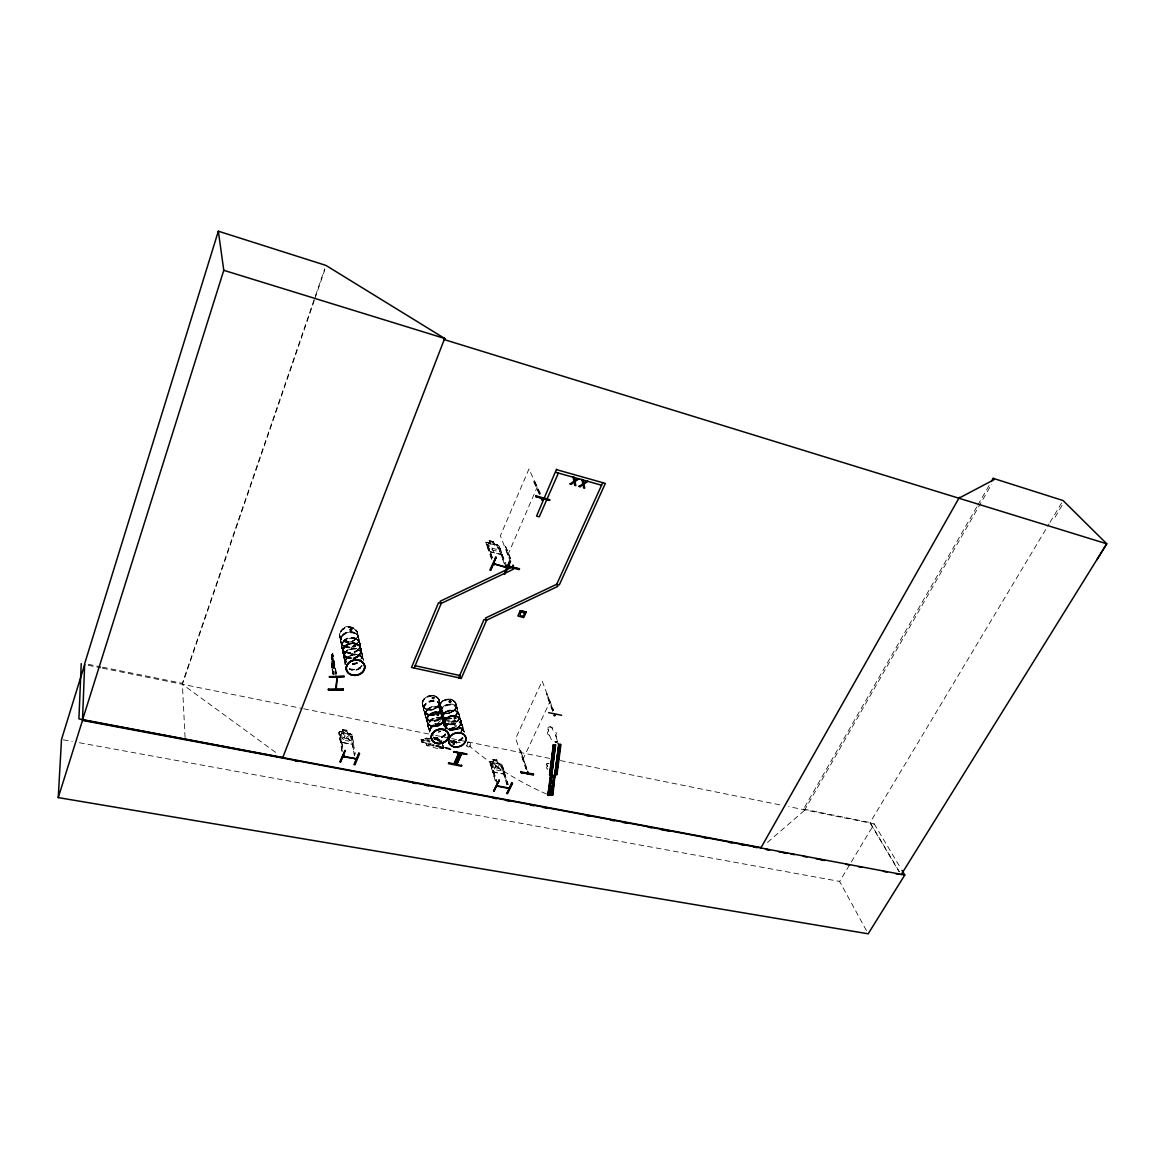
<?xml version="1.0" encoding="UTF-8"?>
<svg xmlns="http://www.w3.org/2000/svg" width="1165" height="1165" viewBox="0 0 1165 1165"><rect width="100%" height="100%" fill="white"/><g stroke="black" fill="none" stroke-linecap="round" stroke-linejoin="round"><path stroke-width="0.75" stroke-dasharray="5 3.75" d="M462.738 728.46L462.753 726.334L460.656 722.839M450.84 742.28L452.515 742.688L451.234 742.425M459.534 717.582L459.563 715.383L457.481 711.902M445.613 724.95L445.627 722.824M442.278 717.261C443.195 723.276 439.729 709.849 441.637 715.659M429.637 730.703L429.637 730.775A8.985 7.121 -15.6 0 1 438.084 723.509A8.985 7.121 -15.6 0 1 447.171 728.635L443.545 724.295M362.373 656.638L362.228 654.657L363.334 659.681A9.276 7.602 -11.4 0 0 352.442 654.293A9.276 7.602 -11.4 0 0 345.219 663.788L344.228 658.851M425.181 713.723L425.895 717.655M343.864 655.997L344.01 657.89L342.059 648.017M334.428 667.894L331.748 654.614L332.127 661.341M331.909 654.614L331.472 658.575L334.166 671.681M332.112 656.783L331.952 659.172L331.777 658.298M332.608 658.283C329.608 684.044 334.384 639.905 332.229 657.206M333.234 666.875L333.496 663.147M333.35 672.948L333.962 674.418L334.18 661.138L333.772 674.375L331.879 665.958M332.87 674.186L331.705 666.424L333.772 674.753M332.447 656.74L333.044 655.647L332.447 656.74L336.539 678.307M332.214 666.424L331.617 667.516M442.584 713.927L442.584 711.844A8.854 7.077 -15.4 0 0 428.341 708.975L428.982 708.305L428.341 709.106M558.588 745.396L555.69 734.955A4.558 2.636 6.9 0 0 553.229 730.819L552.166 727.95A2.272 1.311 6.9 0 0 549.487 726.742A2.272 1.311 6.9 0 0 547.754 728.169L548.773 731.256L547.71 727.819M549.385 735.494L549.414 735.261A4.558 2.636 6.9 0 1 548.802 731.023M548.977 763.599A1.5 0.888 6.9 0 0 546.705 764.356L547.39 766.308A3.014 1.791 6.9 0 0 547.798 769.206A3.014 1.791 6.9 0 1 547.375 766.468L546.676 764.124M552.166 727.95L552.137 728.183A2.272 1.311 6.9 0 0 549.458 726.975A2.272 1.311 6.9 0 0 547.725 728.402M555.69 734.955L558.559 745.629M555.588 742.644C556.855 741.202 555.953 742.95 555.807 742.207M555.996 742.265C556.302 739.615 556.419 744.217 555.647 741.945M452.282 741.828L451.044 741.581L452.53 742.586M339.379 634.634C347.519 612.237 371.912 642.862 345.685 642.119M340.413 639.745L340.966 637.532L340.53 639.512M429.637 730.804L430.133 728.926L429.55 730.965M341.563 645.497L342.146 643.269M344.185 646.881L342.845 653.084L346.864 657.817M342.67 651.031L343.282 648.934M345.947 641.245L346.704 640.998M347.053 640.91L346.311 641.158M351.248 630.119L349.85 629.027M343.733 656.303L344.316 654.06M351.655 628.823L351.218 630.134M345.51 659.987L345.088 664.312A9.437 7.733 -11.4 0 1 352.485 654.526A9.437 7.733 -11.4 0 1 363.509 659.943M504.168 771.536L503.702 774.084L494.135 772.22L492.096 769.177M350.039 657.613L349.238 657.147L350.33 657.861M350.01 657.366L349.107 657.875M353.476 645.643L354.189 646.298M355.034 645.192L354.699 644.653M357.276 636.571L357.742 634.576M355.645 646.109L355.019 644.769M358.325 641.973L358.907 639.774M359.563 647.711L360 643.444L360.029 645.847A9.145 7.543 -11.1 0 1 345.903 652.575A9.145 7.543 -11.1 0 1 346.952 639.396A9.145 7.543 -11.1 0 1 360.029 645.905M360.815 652.939L361.281 650.696M362.344 654.191L361.907 658.502A9.233 7.587 -11.3 0 0 357.626 649.779A9.233 7.587 -11.3 0 0 346.049 652.444A9.233 7.587 -11.3 0 0 346.34 662.244M362.009 658.298L362.49 656.274M422.181 702.859C423.274 694.762 437.064 692.374 439.496 700.748A8.665 6.961 -15.3 0 1 427.934 709.689L424.235 708M423.55 708.043L424.133 706.034M425.094 713.912L425.662 711.888M428.137 708.48L428.866 708.917M427.133 717.422L426.667 721.499M429.259 708.99L428.851 708.364M432.259 697.893L433.147 698.665M426.565 719.591L428.108 715.659M433.555 698.563L433.22 697.034L434.414 697.398M434.414 697.602C434.501 700.995 429.769 697.253 433.278 697.107M332.404 657.409L332.709 656.288M427.977 724.921L428.56 722.897M459.549 717.465L459.039 719.286M433.351 725.678L432.929 726.072M436.409 714.655L437.88 713.519M433.715 725.751L432.943 726.217M437.006 714.043L437.283 715.237M439.671 704.563L439.889 710.024L444.782 713.257M438.288 715.106L438.666 714.524M439.016 714.888L438.695 713.796L437.341 713.883M440.457 709.936C442.496 708.786 438.914 701.024 440.618 705.539L439.249 700.675A8.606 6.917 -15.3 0 0 425.429 697.733A8.65 6.946 -15.3 0 0 427.89 709.514A8.65 6.946 -15.3 0 0 439.292 700.689A8.65 6.946 -15.3 0 0 425.414 697.733A8.606 6.917 -15.3 0 0 427.904 709.47A8.606 6.917 -15.3 0 0 439.249 700.675M440.53 709.805L441.04 707.927M440.574 711.597L441.156 709.587M442.074 715.791L442.656 713.781M442.19 717.451L442.773 715.441M445.365 711.975A8.665 6.903 -16.2 0 0 447.739 723.727A8.665 6.903 -16.2 0 0 459.199 714.888L459.199 714.888A8.665 6.903 -16.2 0 0 445.365 711.975L445.117 711.83M445.336 712.834L445.846 711.815M443.603 720.917L444.04 717.159L442.569 722.941M448.947 701.213L448.918 702.116M449.763 701.942L449.705 700.718M443.734 723.115C444.447 716.897 452.311 713.723 457.597 716.548M449.457 701.228L450.87 701.213L450.243 702.204M451.321 701.447L449.661 702.451M445.103 726.785L445.7 724.761M450.506 729.392L449.719 728.649L449.515 729.538M455.85 708L455.675 702.553L456.331 704.301M450.156 729.377L450.447 729.159M456.098 717.8L455.879 718.587M457.35 713.431L457.19 707.752M456.214 718.15L454.117 719.154L454.219 717.392M461.165 722.562L460.685 724.659L461.107 720.698M462.228 730.251L462.825 728.271M501.503 552.356L500.994 554.54L490.494 551.875L488.222 549.123L490.582 551.817L500.906 554.292M185.06 737.474L182.352 683.316L324.715 268.838M314.273 300.512L182.395 684.306L278.391 754.41M314.856 298.793L324.918 269.537M342.029 751.527L339.044 733.935L340.253 734.183L342.772 747.93M342.175 751.134L338.811 732.319L340.093 731.518L343.034 732.232M342.627 748.323L340.253 734.183M342.583 729.436L346.952 730.295L342.583 729.436L343.194 732.348M342.059 742.44L340.195 739.455L342.102 742.498L352.442 744.464L353.286 742.003M352.019 734.78L347.461 732.974L346.952 730.295M350.781 736.673L352.15 736.528L350.781 736.673L354.422 755.561M353.432 742.047L351.888 734.795L350.199 733.732M491.805 558.88L485.936 542.57L488.368 549.152M489.111 540.691L493.581 541.696L494.47 544.04L496.873 545.438L498.562 549.88L497.062 551.22L492.897 550.157L489.955 547.681L488.295 543.24L490.217 543.021L489.111 540.691L490.043 542.905M490.523 543.807L494.659 544.871L496.334 549.312L492.183 548.249M493.581 541.696L489.285 540.808M494.411 544.186L493.465 541.725M493.814 552.53L489.344 540.662M501.664 552.399L499.071 546.006L497.339 544.783L487.014 542.133M454.598 741.639L453.899 744.144M499.159 546.152L497.339 544.783M450.972 749.255L427.963 744.639L426.186 743.008L421.803 742.221M491.601 559.302L486.329 544.113L487.553 544.434L492.431 557.554M492.242 557.991L487.553 544.434M426.026 743.197L426.463 744.945C429.361 745.877 445.787 752.969 442.86 745.105M507.824 554.948L537.182 487.159M426.463 744.945L428.225 746.197M450.797 749.634L433.293 745.731M504.401 564.093L498.329 547.273L499.552 547.594L504.998 562.782M437.53 740.401L441.885 741.989L443.486 748.294M539.279 494.178L533.41 481.087L533.919 479.922L541.011 494.776M510.736 558.952C505.1 543.167 502.508 542.031 509.629 558.501M539.759 494.31L533.89 481.218L534.4 480.053M505.333 547.463L505.828 546.341M453.287 740.882L456.331 741.828L456.68 743.081L453.505 742.44L453.287 740.882L456.462 741.523L456.68 743.081M453.505 742.44L456.811 742.775M454 744.348L455.078 741.93M456.432 742.615L460.204 742.629M489.868 762.143L492.183 769.308L494.251 772.031L503.63 773.866M493.625 761.997L490.873 761.459L502.057 764.415L497.673 762.798M495.285 781.045L490.29 763.745L491.397 763.963L496.581 780.885M492.868 759.245L496.902 760.046L492.868 759.245L493.785 762.114M497.455 784.642L491.397 763.963M506.935 784.875L501.27 765.915L502.377 766.133L508.057 785.094M504.256 771.681L501.94 764.429M522.794 759.711L549.953 701.694M552.749 711.451L546.414 694.5L546.88 693.495L553.666 710.534M526.784 768.114L520.42 750.304L526.318 769.089M552.559 709.849L546.836 694.588L547.317 693.597M520.391 751.352L520.842 750.391M340.894 637.677L342 635.77M342.044 643.429L343.151 641.507M352.005 630.076L351.801 628.619M346.952 641.158L345.626 641.303M361.179 648.89C358.893 640.109 345.19 642.163 343.224 648.73M344.214 654.22L345.335 652.284M345.408 660.147L346.544 658.196M355.485 646.4L355.471 645.162M357.306 643.721L358.412 641.813M350.33 657.599L349.223 658.109L349.675 657.075M358.543 649.473L359.665 647.565M360.8 652.72L358.136 656.448M767.473 842.426L804.316 810.563L803.515 809.107L976.925 506.688M977.828 505.1L989.566 484.625M804.316 810.563L991.604 484.232M1055.053 517.26L1063.339 503.265M432.448 697.82L433.497 697.325M899.336 871.653L870.109 822.563L1049.082 523.871M1050.014 522.313L1063.062 500.542M866.454 930.631L839.63 881.424L874.201 823.873L788.661 806.617M428.589 708.538L428.269 708.524A8.708 6.961 -15.4 0 1 442.219 711.349L442.249 711.378M429.171 708.888L427.861 708.917M427.118 717.684C429.637 712.252 437.487 710.301 442.176 714.101M439.656 704.534L442.278 701.286A8.606 6.888 -16.1 0 1 456.112 704.213A8.606 6.888 -16.1 0 1 444.739 712.995A8.606 6.888 -16.1 0 1 442.365 701.286A8.563 6.859 -16.1 0 1 456.083 704.228L457.525 709.092A8.621 6.888 -16.1 0 1 446.108 717.858A8.621 6.888 -16.1 0 1 443.734 706.15A8.621 6.888 -16.1 0 1 457.51 709.063L455.777 706.077M438.433 714.975L438.404 713.796M432.623 725.154L433.759 725.431M448.889 701.286L450.884 700.587M450.709 701.621L449.719 700.806M443.603 720.946C440.953 726.246 433.234 728.78 428.56 724.514M454.787 709.762L455.879 708.043M454.146 717.596L454.816 718.878M455.748 718.281L454.743 719.125M449.807 729.057L450.535 728.547M460.641 724.455L458.049 727.95L451.671 730.222M466.568 745.498C469.801 750.697 473.587 740.955 467.456 742.76M556.579 742.425L555.676 742.469L556.593 742.382M351.408 630.017L351.116 628.794M344.257 647.114L347.854 644.201L355.005 643.357M353.446 645.323L354.393 644.624M353.578 645.468L354.582 645.119M353.344 645.978L354.728 646.444L355.136 645.133M355.383 646.269L353.84 646.968L352.98 646.022M359.723 654.614L353.811 658.283A9.189 7.558 -11.2 0 0 359.767 646.386A9.189 7.558 -11.2 0 0 344.84 646.517A9.189 7.558 -11.2 0 0 349.078 658.225A9.16 7.543 -11.2 0 1 344.855 646.531A9.16 7.543 -11.2 0 1 359.752 646.386A9.16 7.543 -11.2 0 1 353.781 658.196L356.097 657.468M441.885 710.024L442.569 711.771A8.854 7.077 -15.4 0 1 430.788 720.684A8.854 7.077 -15.4 0 1 428.269 708.669L428.356 708.466A8.708 6.961 -15.4 0 0 430.744 720.232A8.708 6.961 -15.4 0 0 442.219 711.349L440.865 706.427L440.938 708.233M428.094 715.659L433.817 712.15L438.448 712.296M449.53 700.82L450.04 702.233M438.215 714.844L438.404 714.145M438.754 715.033L437.938 715.528M445.889 712.776L444.87 712.674M454.816 709.776L451.365 712.456L446.967 713.49M442.598 722.955L436.89 726.45L430.264 725.606M455.34 718.383L455.661 717.509L454.044 717.422M459.563 726.217L456.112 729.13M470.442 743.328L469.684 746.707M490.014 762.201L490.916 761.342M342.51 629.144L344.505 627.906M356.155 657.715L358.165 656.478M433.744 698.243L432.608 698.388M442.249 701.257L446.326 699.335L450.797 699.248M438.331 715.077L437.589 715.15M445.19 711.815L444.841 712.805M454.554 717.611L454.263 718.688M340.122 731.737L338.971 732.377L340.297 739.6M485.922 542.613L490.159 543.152M485.863 542.744L487.116 542.22M445.452 712.543A8.81 7.019 -16.2 0 1 459.52 715.499A8.81 7.019 -16.2 0 1 447.87 724.47A8.81 7.019 -16.2 0 1 445.452 712.543L445.511 712.354A8.81 7.019 -16.2 0 1 459.432 715.193A8.81 7.019 -16.2 0 1 447.797 724.179A8.81 7.019 -16.2 0 1 445.379 712.237M455.195 718.587L454.263 718.601M436.831 726.188L439.016 725.416M453.884 729.683L456.054 728.926M433.001 697.063L432.666 698.316M433.715 698.767L431.967 698.17M351.393 630.352L349.646 629.959M350.374 628.692L351.364 628.692M350.461 630.032L351.684 629.304M444.215 721.048L448.86 716.723L455.573 715.893M435.928 746.226L438.957 745.556M430.904 743.984C426.871 746.241 426.303 741.901 431.108 742.95M432.972 725.897L432.302 725.533L433.132 725.314M449.981 729.144L450.185 729.086A8.796 6.961 -16.3 0 1 458.646 726.931A8.796 6.961 -16.3 0 1 464.136 731.838L462.68 726.742M453.869 729.669L449.384 729.771A8.694 6.903 -16.2 0 0 460.99 722.635A8.694 6.903 -16.2 0 0 451.044 716.067A8.694 6.903 -16.2 0 0 444.681 726.552A8.694 6.903 -16.2 0 1 451.772 715.878A8.694 6.903 -16.2 0 1 460.714 723.829A8.694 6.903 -16.2 0 1 447.491 729.013M354.175 646.386L355.165 645.628M346.34 640.43L345.51 641.26M466.845 746.139L467.602 742.76M439.627 748.381L443.705 748.265M331.865 666.045L331.938 663.73L333.263 674.768M451.671 730.178L449.442 730.033A8.752 6.946 -16.2 0 0 461.092 722.839A8.752 6.946 -16.2 0 0 451.088 716.227A8.752 6.946 -16.2 0 0 444.681 726.771M432.798 725.591L432.361 725.81A8.723 6.946 -15.5 0 1 429.769 714.029A8.723 6.946 -15.5 0 1 443.734 716.956A8.796 7.005 -15.5 0 1 432.259 726.013A8.796 7.005 -15.5 0 1 429.769 714.116A8.796 7.005 -15.5 0 1 443.836 717.072A8.723 6.946 -15.5 0 1 432.244 725.824M444.768 713.286L446.967 713.461M454.889 717.232L455.923 717.378M444.608 720.64L445.292 722.329L442.496 712.31A8.723 6.961 -15.4 0 0 428.531 709.398L428.137 709.252M348.029 642.323L341.724 640.153L339.423 634.663M354.189 646.837L353.097 646.298M349.165 626.857L355.471 629.1M350.84 628.518L351.612 628.459M63.289 739.804L72.23 741.435M79.395 742.746L839.63 881.424M342.146 742.367L352.325 744.348M340.034 731.635L350.257 733.615M338.884 734.329L340.093 734.562M490.115 764.109L491.237 764.327M501.096 766.279L502.217 766.497M430.147 741.421L426.638 739.95L429.506 741.348M421.235 739.76L425.502 740.62M433.977 744.566L427.613 743.299L426.972 740.78L429.739 742.251M436.627 745.702L450.768 748.513M434.705 745.731L450.593 748.891M434.705 738.421L441.739 739.833M450.84 741.989L452.078 742.236M434.545 738.799L441.564 740.212M431.385 738.45L441.928 740.561M434.734 739.527L441.768 740.94M429.521 738.756L426.215 738.013L424.861 738.668L425.327 740.503L421.118 739.527L429.798 740.081M429.463 738.872L425.021 738.741L426.608 744.93M454.335 743.911L452.908 743.62L453.156 744.537M452.763 743.925L454.19 744.217M88.249 664.312L100.671 666.817M102.447 667.181L182.352 683.316M803.515 809.107L870.109 822.563M88.205 665.302L100.656 667.807M102.433 668.171L301.866 708.407M303.657 708.771L433.817 735.028M435.608 735.392L449.865 738.275M451.656 738.625L465.913 741.508M467.704 741.872L549.72 758.415M560.423 760.57L781.526 805.19M494.295 544.215L497.28 544.914M486.14 544.55L487.363 544.871M498.139 547.696L499.363 548.016M449.894 729.363L449.661 728.795M455.107 717.261L455.719 718.179M438.375 712.077L442.103 713.868L444.113 717.407M437.967 713.694L438.797 713.825M455.5 715.645L459.272 717.655M450.797 699.291L455.661 702.524M433.89 695.694L435.885 696.379M349.005 658.312L344.986 656.361L342.801 652.851M354.99 643.4L357.189 644.129M437.53 740.489L441.826 742.105M437.312 746.372L437.501 745.658M497.615 762.755L499.916 764.036L501.474 768.987L500.105 770.735L496.305 769.992L493.611 767.458L492.096 762.478L493.844 761.997L493.028 759.362M347.33 733.033L349.689 734.358L350.665 739.396L348.874 741.144L344.767 740.343L342.146 737.736L341.214 732.683L343.238 732.232L342.743 729.552M426.594 721.266L430.322 725.868M425.662 713.344L427.366 714.451M441.899 718.281L443.588 719.388M444.229 722.722L445.947 723.829M460.816 727.834L462.549 728.955M343.952 651.148L345.816 652.371L343.952 651.162M442.613 716.854L444.316 717.96M438.885 707.33L440.603 708.466M359.519 655.225L362.796 658.094M459.083 721.834L460.801 722.955M342.787 645.395L344.636 646.604A9.233 7.645 -11 0 0 358.849 639.847A9.233 7.645 -11 0 0 345.626 633.221A9.233 7.645 -11 0 0 344.578 646.575M437.268 701.505L438.987 702.626M358.252 649.342L360.131 650.565M449.107 702.335L450.957 702.306L450.855 701.097M455.923 710.898L457.627 712.019M355.951 638.595L357.801 639.833M454.234 705.087L457.161 707.708M354.699 632.872L356.563 634.11M344.738 660.38L346.253 662.084A9.378 7.704 -11.3 0 1 345.859 652.036A9.378 7.704 -11.3 0 1 357.626 649.327A9.378 7.704 -11.3 0 1 361.966 658.356M341.418 643.794L342.903 645.483M342.568 649.546L344.054 651.25M358.98 645.133L361.296 650.9M445.147 726.683A8.941 7.107 -15.5 0 0 441.331 718.324A8.941 7.107 -15.5 0 0 430.147 720.975A8.941 7.107 -15.5 0 0 430.103 730.251L428.079 726.945M428.822 728.766L430.06 730.237M360.014 650.478L362.33 654.148M357.684 639.731L359.985 643.386M357.67 639.745L358.995 641.332M428.633 724.717L427.366 723.261M424.38 711.83L425.764 713.431M356.446 634.022L357.946 635.74M425.909 717.698L427.307 719.315M422.225 702.888L424.206 707.985M442.977 721.222L444.36 722.824M442.744 716.97L440.676 713.592L440.661 711.291M443.486 719.3L445.613 722.737M440.632 708.495L441.855 709.98M440.457 708.349L442.54 711.771A8.854 7.077 -15.4 0 0 428.269 708.669M462.388 728.839L464.471 732.275M438.856 702.51L440.239 704.141M443.181 721.368L442.627 719.868M459.214 717.436L461.165 720.931L460.437 718.936M459.287 717.669L460.495 719.14M446.355 726.771L446.952 728.343A8.839 7.019 -15.6 0 0 437.996 723.276A8.839 7.019 -15.6 0 0 429.637 730.557M424.57 711.975L423.667 710.053M426.099 717.844L425.21 715.922M362.621 657.977L363.626 660.045M458.631 713.344L459.228 714.917L457.787 709.951L457.845 711.742M461.821 724.266L462.418 725.853L459.491 715.805M874.201 823.873L901.069 868.828M870.823 824.223L899.176 871.886M463.524 730.193L464.165 731.868M333.19 672.948L333.758 674.186M549.414 735.261L552.749 742.891M539.803 492.999L528.983 468.927L500.382 535.769L509.76 559.943M344.957 660.613L343.748 656.346M341.622 644.012L340.398 639.789M341.738 647.609L342.787 649.779M361.281 651.934L362.038 653.783L359.898 643.91M349.544 629.697L351.116 630.629L352.092 629.115M357.699 635.478L358.791 640.109A9.102 7.529 -11 0 1 344.724 646.808A9.102 7.529 -11 0 1 345.757 633.658A9.102 7.529 -11 0 1 358.776 640.168L358.616 638.158L359.708 643.036L358.937 641.201M340.85 642.177L341.855 647.085M422.327 704.752L423.012 706.471M436.496 714.829L437.982 715.689L438.87 713.999M442.962 721.179L442.205 717.509M444.491 726.742L443.763 724.747M423.958 710.417L425.283 715.441L425.196 713.606M425.487 716.286L428.152 726.392M505.362 546.225L510.255 558.821M499.028 546.137L505.814 563.976M498.329 547.273L504.591 563.671M492.882 541.929L493.174 542.715L490.232 541.244M553.229 710.446L542.206 681.044L515.687 738.421L525.896 769.002M358.427 637.284L357.364 632.522M440.603 705.509A8.665 6.946 -15.3 0 1 429.186 714.349A8.665 6.946 -15.3 0 1 426.71 702.568A8.665 6.946 -15.3 0 1 440.603 705.509L440.632 705.539M520.42 750.304L526.886 769.643M428.414 727.368L429.725 732.406M501.882 764.546L508.231 784.715M501.27 765.915L507.11 784.511M496.902 760.046L497.572 762.857M490.29 763.745L495.46 780.667M446.952 728.314L445.554 723.276M439.409 708.16L440.749 713.111M442.598 719.868L445.379 729.873M441.943 742.076L443.647 748.381M422.487 704.621L423.725 709.514M432.929 745.367L433.132 746.124M421.861 742.28L421.118 739.527L421.745 742.338M342.991 652.575L343.151 653.419M339.729 636.556L340.704 641.332L340.544 639.367M351.83 734.911L355.31 754.075M350.942 736.28L354.582 755.182M336.525 673.88L332.68 654.148L336.437 674.986M332.535 655.647L336.001 673.88M346.82 730.353L347.286 733.149M331.748 654.614L332.243 657.424M442.511 712.266L442.511 712.296A8.723 6.961 -15.4 0 1 431.006 721.222A8.723 6.961 -15.4 0 1 428.531 709.398M428.137 726.392L428.065 724.615L428.065 726.858M342.714 651.06L342.874 653.07M341.695 645.119L341.724 647.565M361.106 648.657L361.267 650.667M333.627 661.152L333.627 668.972L332.142 661.123M423.652 707.752L423.652 709.966M443.821 724.994L443.676 722.882M439.496 700.718C440.341 706.776 433.351 711.029 427.919 709.776A8.665 6.961 -15.3 0 1 425.443 697.879A8.665 6.961 -15.3 0 1 439.351 700.849M546.516 794.02A348.102 326.783 -31.5 0 1 470.019 746.576M456.083 704.228A8.563 6.859 -16.1 0 1 444.753 712.98A8.563 6.859 -16.1 0 1 442.394 701.315M444.593 726.159A8.665 6.888 -16.2 0 1 452.413 715.456A8.665 6.888 -16.2 0 1 460.073 724.688A8.665 6.888 -16.2 0 1 445.773 727.586M444.826 727.047A8.679 6.903 -16.2 0 1 451.19 716.591A8.679 6.903 -16.2 0 1 461.122 723.145A8.679 6.903 -16.2 0 1 449.617 730.207M445.86 726.829A8.898 7.048 -16.3 0 1 458.195 721.747A8.898 7.048 -16.3 0 1 461.18 731.94M445.583 729.057A8.752 6.946 -16.3 0 1 457.204 721.936A8.752 6.946 -16.3 0 1 461.165 732.232M445.773 726.523A8.883 7.048 -16.3 0 1 458.107 721.441A8.883 7.048 -16.3 0 1 461.092 731.635M445.307 728.038A8.752 6.932 -16.3 0 1 456.913 720.931A8.752 6.932 -16.3 0 1 460.874 731.227M462.913 738.26A8.796 6.961 -16.3 0 1 450.84 741.144M450.374 729.974A8.796 6.961 -16.3 0 1 463.787 731.154M462.913 737.955A8.941 7.063 -16.3 0 1 450.651 740.882M450.185 729.552A8.941 7.063 -16.3 0 1 463.801 730.746M462.825 737.649A8.941 7.063 -16.3 0 1 450.564 740.576M450.098 729.246A8.941 7.063 -16.3 0 1 458.806 727.164A8.941 7.063 -16.3 0 1 464.369 732.159M462.607 737.241A8.796 6.961 -16.3 0 1 452.544 740.78M442.54 711.961A8.854 7.077 -15.4 0 1 430.861 720.989A8.854 7.077 -15.4 0 1 428.341 708.975M445.714 734.78A8.854 7.019 -15.6 0 1 433.569 737.663M429.9 731.576A8.854 7.019 -15.6 0 1 438.273 724.281A8.854 7.019 -15.6 0 1 447.214 729.334M445.729 734.474A8.985 7.121 -15.6 0 1 433.395 737.416M429.667 731.227A8.985 7.121 -15.6 0 1 438.171 723.815A8.985 7.121 -15.6 0 1 447.244 728.955M440.559 731.154A8.941 7.107 -15.5 0 1 438.375 731.926M445.438 733.761A8.839 7.019 -15.6 0 1 435.317 737.314M430.307 730.513A8.81 7.005 -15.5 0 1 430.336 721.383A8.81 7.005 -15.5 0 1 441.36 718.776A8.81 7.005 -15.5 0 1 445.117 727.004M440.603 731.416A8.81 7.005 -15.5 0 1 438.448 732.173M445.642 734.168A8.985 7.121 -15.6 0 1 433.307 737.096M430.031 729.945A8.941 7.107 -15.5 0 1 430.06 720.669A8.941 7.107 -15.5 0 1 441.244 718.019A8.941 7.107 -15.5 0 1 445.059 726.378M430.045 729.508A8.796 6.99 -15.5 0 1 430.584 719.883A8.796 6.99 -15.5 0 1 442.321 718.368A8.796 6.99 -15.5 0 1 443.778 727.732M349.019 658.036A9.218 7.587 -11.2 0 1 345.291 645.774A9.218 7.587 -11.2 0 1 360.466 647.303A9.218 7.587 -11.2 0 1 351.364 658.283M360.538 668.055A9.291 7.602 -11.4 0 1 351.51 670.137M345.248 662.812A9.291 7.602 -11.4 0 1 353.854 655.079A9.291 7.602 -11.4 0 1 363.509 660.628M360.553 667.793A9.437 7.733 -11.4 0 1 349.209 669.161M345.204 664.472A9.437 7.733 -11.4 0 1 352.544 654.832A9.437 7.733 -11.4 0 1 363.582 660.249M353.883 658.706A9.189 7.558 -11.2 0 0 360.262 647.463A9.189 7.558 -11.2 0 0 346.034 646.022A9.189 7.558 -11.2 0 0 347.039 658.021A9.145 7.529 -11.2 0 1 346.063 646.051A9.145 7.529 -11.2 0 1 360.233 647.478A9.145 7.529 -11.2 0 1 353.883 658.676M357.276 663.103A9.378 7.704 -11.3 0 1 350.184 663.948M361.907 665.448A9.276 7.602 -11.4 0 1 349.151 668.39M357.276 663.336A9.233 7.587 -11.3 0 1 350.301 664.181M362.097 665.856A9.437 7.733 -11.4 0 1 349.136 668.841M346.107 661.691A9.378 7.704 -11.3 0 1 345.801 651.73A9.378 7.704 -11.3 0 1 357.553 649.036A9.378 7.704 -11.3 0 1 361.907 658.05M357.218 662.798A9.378 7.704 -11.3 0 1 352.5 663.89M346.136 661.254A9.233 7.587 -11.3 0 1 346.369 650.929A9.233 7.587 -11.3 0 1 358.747 649.458A9.233 7.587 -11.3 0 1 360.626 659.536M357.072 662.346A9.233 7.587 -11.3 0 1 352.442 663.424M546.691 764.517A1.5 0.888 6.9 0 1 548.963 763.745M501.387 770.225L497.076 767.036C496.712 770.895 491.645 768.711 496.028 766.279L492.547 762.74L496.64 765.827C497.062 762.201 501.911 764.298 497.703 766.628L501.387 770.225M554.919 741.799L556.972 741.697L554.919 741.799M350.417 740.649L346.107 737.358C345.131 741.275 339.772 738.945 345.058 736.586L341.724 732.96L345.801 736.134C346.791 732.465 351.947 734.693 346.879 736.964L350.417 740.649M459.593 728.707L457.496 729.727L454.51 727.659L456.272 728.023A9.568 4.849 23.2 0 0 445.875 720.684A9.568 4.849 23.2 0 0 438.535 724.397L440.312 724.747L437.996 725.737L434.836 723.64L436.598 723.989A11.461 5.81 23.2 0 1 445.394 719.562A11.461 5.81 23.2 0 1 457.845 728.343L459.593 728.707M348.466 738.974L344.359 738.159L343.413 733.12L347.505 733.935L348.466 738.974M499.435 768.594L495.649 767.851L494.12 762.886L497.892 763.628L499.435 768.594M346.355 731.547L343.558 730.135L346.355 731.547M496.538 761.298L493.844 759.93L496.538 761.298M423.536 740.518L422.109 740.241L422.516 741.857L423.944 742.134L423.536 740.518M428.909 720.334L427.235 719.227L428.895 720.349M459.505 715.863L459.476 715.849A8.665 6.917 -16.2 0 0 445.642 712.965A8.665 6.917 -16.2 0 0 448.015 724.703A8.665 6.917 -16.2 0 0 459.491 715.878M440.894 706.485L440.88 706.485A8.679 6.946 -15.3 0 1 429.448 715.339A8.679 6.946 -15.3 0 1 426.972 703.543A8.679 6.946 -15.3 0 1 440.88 706.485M444.899 713.446A8.548 6.844 -16.1 0 0 456.199 704.723A8.548 6.844 -16.1 0 0 442.54 701.811A8.548 6.844 -16.1 0 0 444.899 713.446M444.797 713.213A8.621 6.903 -16.1 0 0 456.185 704.417A8.621 6.903 -16.1 0 0 442.409 701.49A8.621 6.903 -16.1 0 0 444.797 713.213M446.239 718.601A8.767 7.005 -16.1 0 0 457.816 709.674A8.767 7.005 -16.1 0 0 443.821 706.704A8.767 7.005 -16.1 0 0 446.239 718.601M446.384 718.834A8.621 6.888 -16.1 0 0 457.787 710.038A8.621 6.888 -16.1 0 0 444.011 707.126A8.621 6.888 -16.1 0 0 446.384 718.834M446.151 718.31A8.767 7.005 -16.1 0 0 457.728 709.369A8.767 7.005 -16.1 0 0 443.734 706.398A8.767 7.005 -16.1 0 0 446.151 718.31M432.332 726.174A8.738 6.961 -15.5 0 0 443.85 717.291A8.738 6.961 -15.5 0 0 429.856 714.363A8.738 6.961 -15.5 0 0 432.332 726.174M428.036 709.936A8.592 6.903 -15.3 0 0 439.365 701.17A8.592 6.903 -15.3 0 0 425.575 698.228A8.592 6.903 -15.3 0 0 428.036 709.936M429.303 715.106A8.81 7.063 -15.3 0 0 440.923 706.121A8.81 7.063 -15.3 0 0 426.798 703.121A8.81 7.063 -15.3 0 0 429.303 715.106M429.23 714.8A8.81 7.063 -15.3 0 0 440.836 705.815A8.81 7.063 -15.3 0 0 426.71 702.83A8.81 7.063 -15.3 0 0 429.23 714.8M428.05 716.985A8.723 6.946 -15.5 0 0 434.705 726.916A8.738 6.961 -15.5 0 1 428.036 716.999A8.738 6.961 -15.5 0 1 442.584 715.121A8.738 6.961 -15.5 0 1 436.962 726.64A8.723 6.946 -15.5 0 0 442.569 715.121A8.723 6.946 -15.5 0 0 428.05 716.985M345.743 652.342A9.291 7.66 -11.1 0 0 360.101 645.57A9.291 7.66 -11.1 0 0 346.82 638.959A9.291 7.66 -11.1 0 0 345.743 652.342M344.84 646.517A9.189 7.558 -11.2 0 0 349.078 658.21A9.16 7.543 -11.2 0 1 344.855 646.575A9.16 7.543 -11.2 0 1 359.767 646.429A9.189 7.558 -11.2 0 1 353.767 658.152A9.16 7.543 -11.2 0 0 359.752 646.386A9.189 7.558 -11.2 0 0 344.84 646.531M343.558 641.056A9.043 7.5 -10.9 0 0 357.538 634.459A9.043 7.5 -10.9 0 0 344.578 627.95A9.043 7.5 -10.9 0 0 343.558 641.056A9.029 7.485 -10.9 0 0 357.524 634.459A9.029 7.485 -10.9 0 0 344.592 627.979A9.029 7.485 -10.9 0 0 343.573 641.041M346.82 657.118A9.189 7.558 -11.2 0 0 361.019 650.434A9.189 7.558 -11.2 0 0 347.884 643.91A9.189 7.558 -11.2 0 0 346.82 657.118A9.145 7.529 -11.2 0 0 360.975 650.434A9.145 7.529 -11.2 0 0 347.898 643.939A9.145 7.529 -11.2 0 0 346.85 657.104M343.675 641.507A9.014 7.471 -10.9 0 0 357.611 634.94A9.014 7.471 -10.9 0 0 344.694 628.474A9.014 7.471 -10.9 0 0 343.675 641.507M345.699 651.599A9.131 7.543 -11.1 0 0 359.825 644.944A9.131 7.543 -11.1 0 0 346.748 638.435A9.131 7.543 -11.1 0 0 345.699 651.599M345.685 652.051A9.291 7.66 -11.1 0 0 360.043 645.279A9.291 7.66 -11.1 0 0 346.748 638.653A9.291 7.66 -11.1 0 0 345.685 652.051M344.52 646.284A9.233 7.645 -11 0 0 358.791 639.541A9.233 7.645 -11 0 0 345.568 632.93A9.233 7.645 -11 0 0 344.52 646.284M344.534 645.847A9.087 7.514 -11 0 0 358.572 639.221A9.087 7.514 -11 0 0 345.568 632.712A9.087 7.514 -11 0 0 344.534 645.847"/><path stroke-width="1.5" d="M343.267 689.913L328.457 690.015L343.267 689.811L343.238 688.792M902.001 870.371L904.783 875.017L868.173 933.806L58.25 797.603L82.497 720.421L84.695 663.584L218.336 231.194L325.894 265.387L444.666 338.462L444.244 339.597L1106.75 543.793L1096.906 559.812M81.23 663.555L78.914 718.907L282.76 757.6L444.666 338.462M58.25 797.603L61.497 739.484L84.652 664.589M328.457 690.073L328.428 688.937M329.447 677.127L344.389 676.326L329.375 676.617M335.68 687.394L335.68 689.331M337.166 677.069L335.622 689.068M336.292 689.068L335.68 688.224M456.957 759.114C461.253 758.24 454.539 758.75 458.267 759.376M553.331 744.901L554.933 744.624L551.7 774.769L555.53 744.77L553.331 744.901L549.56 774.885L550.492 774.798L554.22 744.843M553.564 744.712L549.836 774.667L553.695 744.697M554.059 744.872L550.462 774.812M550.943 775.744L547.899 795.375L550.375 775.803L554.948 775.322L552.88 795.083L547.827 795.36M551.759 774.74L550.739 774.783L554.467 744.828M550.783 774.798L554.642 744.843M548.744 795.331L551.38 775.511L549.37 795.258L548.089 795.113M548.671 795.302L551.38 775.511M551.628 774.754L555.53 744.77M549.312 795.287L551.715 775.715M551.613 795.04L554.089 775.38L555.356 775.54M554.089 775.38L551.38 795.185L553.899 775.628M554.453 775.599L552.472 794.88M554.831 774.608L558.967 744.304L560.045 744.595L556.113 774.536L557.118 774.448L555.749 774.565L559.025 744.45L554.831 774.608L555.836 774.521L559.593 744.61M552.327 795.127L554.686 775.57M554.962 774.594L558.676 744.683M556.477 774.317L560.336 744.377L556.608 774.317M556.972 774.477L560.933 744.522L559.87 744.581M329.447 676.938L344.345 676.778M512.993 567.224L512.848 565.2M541.507 499.421L542.395 499.945L541.871 498.023M541.798 498.008L542.861 498.605M527.614 773.225L527.556 771.376M528.153 772.279L527.847 773.036M554.948 715.63L554.205 715.601L554.86 714.495M555.254 714.844L554.496 715.266M520.871 772.453L533.614 774.448L520.871 772.497L521.003 771.463M512.411 566.816L513.328 565.331M541.667 499.756L542.38 498.474M218.336 231.194L223.782 270.309L82.526 719.926L761.065 847.596M554.322 715.616L554.744 714.64M494.193 791.108L499.057 780.113M444.375 339.641L444.812 338.505L223.782 270.309M345.19 750.813L340.617 762.07L339.86 761.925L345.015 750.362M344.389 755.954L344.199 756.915L342.845 756.726M356.446 759.26L354.946 758.968L356.606 758.866M343.093 756.769L356.446 758.794M358.747 752.983L359.592 753.595L354.99 764.793L354.233 764.662L358.907 753.347L354.247 764.24M414.187 668.04L441.215 603.412L513.445 569.19L512.309 566.991L440.108 601.271L441.317 603.426L438.506 602.756L411.507 667.458L459.432 677.928L460.423 675.642L415.148 665.725M454.423 764.065L459.33 753.056L454.335 763.745M495.897 557.263L489.868 570.064L490.625 570.253L495.984 557.249M495.999 557.54L490.625 570.253M494.47 564.646L494.965 564.035L493.669 563.671L506.688 567.792M494.819 563.627L494.615 564.588M556.55 469.16L536.57 516.095L539.264 516.823L558.399 473.092M535.987 495.853L549.851 499.741L549.531 500.469L535.682 496.596L536.002 495.868M510.576 561.37L505.115 573.966L504.358 573.763L509.731 560.816M510.066 561.239L504.46 573.733M542.351 499.887L542.832 498.795M512.964 567.107L513.474 565.972M453.666 752.051L466.932 754.017L453.578 751.542M520.158 610.751L517.886 615.979L523.726 617.61L526.187 611.975L520.158 610.751L526.201 612.033M453.869 764.007L458.777 753.012M460.772 753.012L455.865 764.007M519.328 568.52L519.182 569.627L505.523 566.088L505.683 564.996M461.602 765.128L461.471 766.206L448.496 763.658L448.656 762.609M602.713 482.674L556.724 584.262L485.514 618.018L486.65 620.13L461.238 678.525L458.631 677.957L484.014 619.503L486.65 620.13L557.787 586.403L556.724 584.262L559.317 584.903L605.349 483.417L556.826 469.728M499.275 780.55L493.611 791.108L499.13 780.084M509.265 788.501L496.698 786.098M497.004 785.749L509.425 788.123M507.518 793.714L512.527 783.098L506.862 793.627L511.697 782.516M548.642 712.66L561.647 715.281M760.658 848.324L959.407 497.295M991.371 481.48L993.177 478.334L1063.062 500.542L1106.75 543.793L901.157 874.726M535.711 496.421L549.589 500.236M453.724 751.833L466.684 754.454M551.38 775.613L548.453 795.346L551.467 775.613M493.479 563.758L507.212 567.297L505.494 566.379M342.976 756.26L344.01 757.002M574.607 480.3L578.932 478.713L575.073 481.611L575.83 485.674L574.578 484.99M569.976 483.693L571.272 484.392L574.039 481.757M583.519 482.805L587.83 481.218L583.985 484.101L584.713 488.15L583.476 487.465M578.903 486.184L580.199 486.883L582.951 484.247M570.166 484.087L573.952 481.232L573.005 476.703M579.092 486.577L582.879 483.737L581.932 479.223M336.19 689.316L337.224 677.316M958.882 498.212L994.313 479.514L993.177 478.334M345 750.726L340.442 761.619M548.497 791.821L552.894 791.574M548.336 793.147L552.734 792.884M549.196 786.113L553.608 785.865M548.948 788.093L553.36 787.846M548.744 789.855L553.142 789.593M550.273 777.565L554.7 777.317M343.296 756.26L356.475 758.837M495.416 557.423L496.144 557.656M82.497 720.421L904.783 875.017M294.92 760.818L298.488 761.488M375.217 775.905L378.785 776.574M387.712 778.249L391.28 778.919M412.687 782.938L416.254 783.608M425.181 785.283L428.749 785.953M492.984 798.025L496.552 798.695M505.479 800.37L509.047 801.054M530.468 805.073L534.036 805.743M542.948 807.418L546.516 808.088M585.777 815.471L589.344 816.141M610.766 820.16L614.334 820.83M623.246 822.505L626.828 823.174M648.235 827.194L651.803 827.864M660.73 829.553L669.642 831.227M703.558 837.591L707.126 838.261M728.533 842.295L732.101 842.965M741.027 844.64L744.595 845.309M753.522 846.984L757.09 847.654M769.541 849.999L765.988 849.329L769.541 850.013M778.438 851.659L787.336 853.333L783.754 852.707M790.889 854.003L794.443 854.673M803.34 856.348L806.894 857.018M815.791 858.678L824.689 860.352M846.023 864.372L849.576 865.027M858.474 866.702L862.027 867.372M883.376 871.376L886.929 872.046M895.827 873.721L899.38 874.391M821.063 859.785L824.616 860.469M461.733 765.594L448.627 762.726M521.075 772.016L533.468 773.982M520.886 772.41L533.322 775.016M519.488 568.942L505.756 565.389L519.415 568.913M573.195 477.097L574.243 477.388L574.811 480.694M582.121 479.616L583.17 479.907L583.723 483.184M555.69 472.32L601.562 485.223M460.99 753.435L456.054 764.371M542.075 497.775L542.322 498.605M574.229 482.15L574.782 485.368M583.141 484.64L583.68 487.858M328.486 689.432L343.311 689.287L328.486 689.432M461.544 753.551L456.709 764.604L461.617 753.609M520.173 612.805L520.376 615.906L522.881 616.081L524.6 614.261L522.619 611.858L520.173 612.805M454.219 746.896A8.825 6.961 -16.4 0 0 465.898 737.94A8.825 6.961 -16.4 0 0 451.831 735.057A8.825 6.961 -16.4 0 0 454.219 746.896M454.146 746.721A8.869 6.99 -16.4 0 0 465.884 737.707A8.869 6.99 -16.4 0 0 451.743 734.824A8.869 6.99 -16.4 0 0 454.146 746.721M436.89 743.43A8.883 7.034 -15.6 0 0 448.612 734.416A8.883 7.034 -15.6 0 0 434.399 731.504A8.883 7.034 -15.6 0 0 436.89 743.43A8.869 7.019 -15.6 0 0 448.598 734.431A8.869 7.019 -15.6 0 0 434.414 731.533A8.869 7.019 -15.6 0 0 436.904 743.43M436.831 743.255A8.927 7.063 -15.6 0 0 448.598 734.212A8.927 7.063 -15.6 0 0 434.327 731.285A8.927 7.063 -15.6 0 0 436.831 743.255M350.33 674.404A9.335 7.631 -11.5 0 0 364.747 667.603A9.335 7.631 -11.5 0 0 351.422 661.065A9.335 7.631 -11.5 0 0 350.33 674.404A9.305 7.602 -11.5 0 0 364.732 667.618A9.305 7.602 -11.5 0 0 351.437 661.094A9.305 7.602 -11.5 0 0 350.345 674.404M350.272 674.229A9.364 7.66 -11.5 0 0 364.747 667.399A9.364 7.66 -11.5 0 0 351.364 660.846A9.364 7.66 -11.5 0 0 350.272 674.229"/></g></svg>
